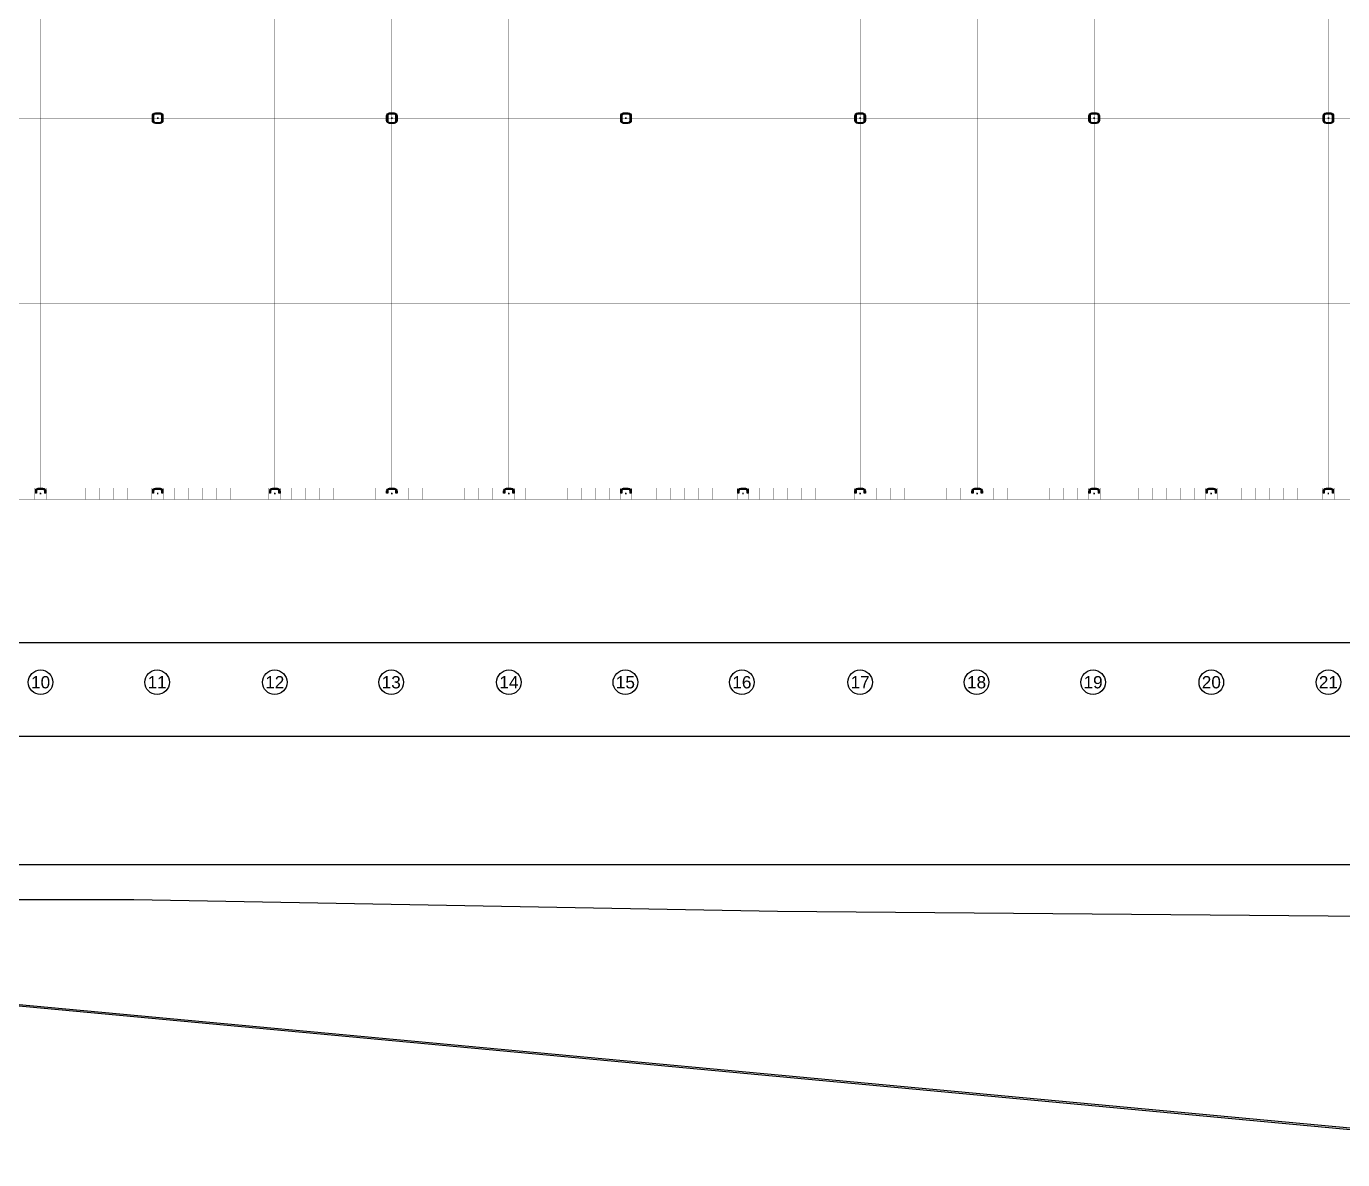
# Model space of a CAD drawing. Header units: millimetres. Extents: x 64 to 660, y 33 to 427.
# Drawn here: x 238.3 to 350.7, y 35.8 to 132.7 of the extents above; entities that cross this region are included whole.
import ezdxf
from ezdxf.enums import TextEntityAlignment as Align

# ---------------------------------------------------------------- set-up
doc = ezdxf.new("R2010")
doc.units = ezdxf.units.MM
for name, pattern in [('CONTIN', [0]), ('DASHDOT', [1, 0.5, -0.25, 0, -0.25]), ('HIDDEN', [0.375, 0.25, -0.125])]:
    doc.linetypes.add(name, pattern=pattern)
for name, color, linetype in [('A-CARP-DEFENSAS', 37, 'Continuous'), ('A-PAV-JUNTA-CONTRACCION-01', 7, 'Continuous'), ('A-PAV-JUNTA-CONTRACCION-02', 251, 'CONTIN'), ('A-PAV-JUNTA-DILATACION', 251, 'Continuous'), ('A-PAV-JUNTA-EXPANSION', 251, 'Continuous'), ('Contorno', 7, 'Continuous'), ('G-100-TEXTO-', 251, 'Continuous')]:
    doc.layers.add(name, color=color, linetype=linetype)
doc.styles.add('ARIAL', font='arial.ttf')

# ---------------------------------------------------------------- blocks, each defined once
blk = doc.blocks.new('*U45')
at = {"true_color": 0xf3e03b}
h = blk.add_hatch(color=53, dxfattribs=at)
h.dxf.hatch_style = 1
edge = h.paths.add_edge_path()
edge.add_line((0.35, 0.025), (0.35, 0.2))
edge.add_arc((0.2, 0.2), 0.15, 360, 450)
edge.add_line((0.2, 0.35), (-0.2, 0.35))
edge.add_arc((-0.2, 0.2), 0.15, 90, 180)
edge.add_line((-0.35, 0.2), (-0.35, 0.025))
edge.add_line((-0.35, 0.025), (-0.45, 0.025))
edge.add_line((-0.45, 0.025), (-0.45, 0.2))
edge.add_arc((-0.2, 0.2), 0.25, 90, 180, ccw=False)
edge.add_line((-0.2, 0.45), (0.2, 0.45))
edge.add_arc((0.2, 0.2), 0.25, 0, 90, ccw=False)
edge.add_line((0.45, 0.2), (0.45, 0.025))
edge.add_line((0.45, 0.025), (0.35, 0.025))
at = {"color": 253, "linetype": 'DASHDOT', "ltscale": 0.2}
for p, q in [((-0.05, 0), (0.05, 0)), ((0, -0.05), (0, 0.05))]:
    blk.add_line(p, q, dxfattribs=at)
blk.add_lwpolyline([(0.35, 0.025), (0.35, 0.2, 0.414214), (0.2, 0.35), (-0.2, 0.35, 0.414214), (-0.35, 0.2), (-0.35, 0.025), (-0.45, 0.025), (-0.45, 0.2, -0.414214), (-0.2, 0.45), (0.2, 0.45, -0.414214), (0.45, 0.2), (0.45, 0.025)], format="xyb", close=True)
blk.add_lwpolyline([(0.4, 0), (0.4, 0.2, 0.414214), (0.2, 0.4), (-0.2, 0.4, 0.414214), (-0.4, 0.2), (-0.4, 0)], format="xyb", dxfattribs=at)
at = {"color": 251, "linetype": 'HIDDEN', "ltscale": 0.1}
for centre in [(-0.4, 0.1), (0, 0.4), (0.4, 0.1)]:
    blk.add_circle(centre, 0.05, dxfattribs=at)
blk = doc.blocks.new('*U13')
at = {"true_color": 0xf3e03b}
h = blk.add_hatch(color=53, dxfattribs=at)
h.dxf.hatch_style = 1
edge = h.paths.add_edge_path()
edge.add_line((-0.35, -0.025), (-0.35, -0.2))
edge.add_arc((-0.2, -0.2), 0.15, 180, 270)
edge.add_line((-0.2, -0.35), (0.2, -0.35))
edge.add_arc((0.2, -0.2), 0.15, 270, 360)
edge.add_line((0.35, -0.2), (0.35, -0.025))
edge.add_line((0.35, -0.025), (0.45, -0.025))
edge.add_line((0.45, -0.025), (0.45, -0.2))
edge.add_arc((0.2, -0.2), 0.25, -90, 0, ccw=False)
edge.add_line((0.2, -0.45), (-0.2, -0.45))
edge.add_arc((-0.2, -0.2), 0.25, 180, 270, ccw=False)
edge.add_line((-0.45, -0.2), (-0.45, -0.025))
edge.add_line((-0.45, -0.025), (-0.35, -0.025))
at = {"color": 253, "linetype": 'DASHDOT', "ltscale": 0.2}
for p, q in [((0.05, 0), (-0.05, 0)), ((0, 0.05), (0, -0.05))]:
    blk.add_line(p, q, dxfattribs=at)
blk.add_lwpolyline([(-0.4, 0), (-0.4, -0.2, 0.414214), (-0.2, -0.4), (0.2, -0.4, 0.414214), (0.4, -0.2), (0.4, 0)], format="xyb", dxfattribs=at)
blk.add_lwpolyline([(-0.35, -0.025), (-0.35, -0.2, 0.414214), (-0.2, -0.35), (0.2, -0.35, 0.414214), (0.35, -0.2), (0.35, -0.025), (0.45, -0.025), (0.45, -0.2, -0.414214), (0.2, -0.45), (-0.2, -0.45, -0.414214), (-0.45, -0.2), (-0.45, -0.025)], format="xyb", close=True)
at = {"color": 251, "linetype": 'HIDDEN', "ltscale": 0.1}
for centre in [(-0.4, -0.1), (0, -0.4), (0.4, -0.1)]:
    blk.add_circle(centre, 0.05, dxfattribs=at)
blk = doc.blocks.new('numero-eje-100')
blk.add_circle((0, 0.35), 0.35)
at = {"color": 0, "style": 'ARIAL', "flags": 4}
blk.add_attdef('00', text='', height=0.35, dxfattribs=at).set_placement((0, 0.35), align=Align.MIDDLE_CENTER)

msp = doc.modelspace()

# ---------------------------------------------------------------- linework, layer by layer
msp.add_lwpolyline([(218.372, 57.994), (215.686, 57.994), (140.807, 84.693), (80.162, 97.32), (81.671, 104.565), (142.813, 91.833), (176.018, 79.994), (611.111, 79.994), (611.111, 56.513), (550.112, 56.513), (521.735, 52.022), (423.414, 55.995), (302.458, 56.995), (247.474, 57.994), (223.716, 57.994)])
at = {"flags": 128}
msp.add_lwpolyline([(219.537, 62.65), (201.227, 65.273), (201.227, 65.273), (141.349, 86.623), (82.528, 98.87), (82.936, 100.828), (141.891, 88.552), (188.331, 71.994), (225.511, 71.994), (601.111, 71.994), (601.111, 66.513), (549.326, 66.513), (514.452, 60.994), (231.093, 60.994), (225.092, 61.854)], dxfattribs=at)
at = {"layer": 'A-PAV-JUNTA-CONTRACCION-01', "const_width": 0.02}
for points in [[(239.513, 218.101), (239.513, 93.201)], [(259.513, 218.101), (259.513, 93.201)], [(279.513, 218.101), (279.513, 93.201)], [(299.513, 218.101), (299.513, 93.201)], [(319.513, 218.101), (319.513, 93.201)], [(339.513, 218.101), (339.513, 93.201)], [(438.913, 109.001), (150.113, 109.001)]]:
    msp.add_lwpolyline(points, dxfattribs=at)
at = {"layer": 'A-PAV-JUNTA-CONTRACCION-02', "const_width": 0.02}
for points in [[(240.913, 93.201), (240.913, 92.201)], [(242.113, 93.201), (242.113, 92.201)], [(243.313, 93.201), (243.313, 92.201)], [(244.513, 93.201), (244.513, 92.201)], [(245.713, 93.201), (245.713, 92.201)], [(246.913, 93.201), (246.913, 92.201)], [(248.113, 93.201), (248.113, 92.201)], [(250.913, 93.201), (250.913, 92.201)], [(252.113, 93.201), (252.113, 92.201)], [(253.313, 93.201), (253.313, 92.201)], [(254.513, 93.201), (254.513, 92.201)], [(255.713, 93.201), (255.713, 92.201)], [(256.913, 93.201), (256.913, 92.201)], [(258.113, 93.201), (258.113, 92.201)], [(260.913, 93.201), (260.913, 92.201)], [(262.113, 93.201), (262.113, 92.201)], [(263.313, 93.201), (263.313, 92.201)], [(264.513, 93.201), (264.513, 92.201)], [(265.713, 93.201), (265.713, 92.201)], [(266.913, 93.201), (266.913, 92.201)], [(268.113, 93.201), (268.113, 92.201)], [(270.913, 93.201), (270.913, 92.201)], [(272.113, 93.201), (272.113, 92.201)], [(273.313, 93.201), (273.313, 92.201)], [(274.513, 93.201), (274.513, 92.201)], [(275.713, 93.201), (275.713, 92.201)], [(276.913, 93.201), (276.913, 92.201)], [(278.113, 93.201), (278.113, 92.201)], [(280.913, 93.201), (280.913, 92.201)], [(282.113, 93.201), (282.113, 92.201)], [(283.313, 93.201), (283.313, 92.201)], [(284.513, 93.201), (284.513, 92.201)], [(285.713, 93.201), (285.713, 92.201)], [(286.913, 93.201), (286.913, 92.201)], [(288.113, 93.201), (288.113, 92.201)], [(290.913, 93.201), (290.913, 92.201)], [(292.113, 93.201), (292.113, 92.201)], [(293.313, 93.201), (293.313, 92.201)], [(294.513, 93.201), (294.513, 92.201)], [(295.713, 93.201), (295.713, 92.201)], [(296.913, 93.201), (296.913, 92.201)], [(298.113, 93.201), (298.113, 92.201)], [(300.913, 93.201), (300.913, 92.201)], [(302.113, 93.201), (302.113, 92.201)], [(303.313, 93.201), (303.313, 92.201)], [(304.513, 93.201), (304.513, 92.201)], [(305.713, 93.201), (305.713, 92.201)], [(306.913, 93.201), (306.913, 92.201)], [(308.113, 93.201), (308.113, 92.201)], [(310.913, 93.201), (310.913, 92.201)], [(312.113, 93.201), (312.113, 92.201)], [(313.313, 93.201), (313.313, 92.201)], [(314.513, 93.201), (314.513, 92.201)], [(315.713, 93.201), (315.713, 92.201)], [(316.913, 93.201), (316.913, 92.201)], [(318.113, 93.201), (318.113, 92.201)], [(320.913, 93.201), (320.913, 92.201)], [(322.113, 93.201), (322.113, 92.201)], [(323.313, 93.201), (323.313, 92.201)], [(324.513, 93.201), (324.513, 92.201)], [(325.713, 93.201), (325.713, 92.201)], [(326.913, 93.201), (326.913, 92.201)], [(328.113, 93.201), (328.113, 92.201)], [(330.913, 93.201), (330.913, 92.201)], [(332.113, 93.201), (332.113, 92.201)], [(333.313, 93.201), (333.313, 92.201)], [(334.513, 93.201), (334.513, 92.201)], [(335.713, 93.201), (335.713, 92.201)], [(336.913, 93.201), (336.913, 92.201)], [(338.113, 93.201), (338.113, 92.201)], [(340.913, 93.201), (340.913, 92.201)], [(342.113, 93.201), (342.113, 92.201)], [(343.313, 93.201), (343.313, 92.201)], [(344.513, 93.201), (344.513, 92.201)], [(345.713, 93.201), (345.713, 92.201)], [(346.913, 93.201), (346.913, 92.201)], [(348.113, 93.201), (348.113, 92.201)]]:
    msp.add_lwpolyline(points, dxfattribs=at)
at = {"layer": 'A-PAV-JUNTA-DILATACION', "const_width": 0.02}
for points in [[(438.913, 218.101), (438.913, 93.201), (150.113, 93.201), (150.113, 218.101)], [(249.513, 218.101), (249.513, 93.201)], [(269.513, 218.101), (269.513, 93.201)], [(289.513, 218.101), (289.513, 93.201)], [(309.513, 218.101), (309.513, 93.201)], [(329.513, 218.101), (329.513, 93.201)], [(349.513, 218.101), (349.513, 93.201)], [(438.913, 124.801), (150.113, 124.801)]]:
    msp.add_lwpolyline(points, dxfattribs=at)
at = {"layer": 'A-PAV-JUNTA-EXPANSION', "const_width": 0.02}
for points in [[(149.123, 92.211), (439.903, 92.211), (439.903, 221.791), (149.123, 221.791)], [(240.013, 93.201), (239.013, 93.201), (239.013, 92.211), (240.013, 92.211)], [(250.013, 93.201), (249.013, 93.201), (249.013, 92.211), (250.013, 92.211)], [(260.013, 93.201), (259.013, 93.201), (259.013, 92.211), (260.013, 92.211)], [(270.013, 93.201), (269.013, 93.201), (269.013, 92.211), (270.013, 92.211)], [(280.013, 93.201), (279.013, 93.201), (279.013, 92.211), (280.013, 92.211)], [(290.013, 93.201), (289.013, 93.201), (289.013, 92.211), (290.013, 92.211)], [(300.013, 93.201), (299.013, 93.201), (299.013, 92.211), (300.013, 92.211)], [(310.013, 93.201), (309.013, 93.201), (309.013, 92.211), (310.013, 92.211)], [(320.013, 93.201), (319.013, 93.201), (319.013, 92.211), (320.013, 92.211)], [(330.013, 93.201), (329.013, 93.201), (329.013, 92.211), (330.013, 92.211)], [(340.013, 93.201), (339.013, 93.201), (339.013, 92.211), (340.013, 92.211)], [(350.013, 93.201), (349.013, 93.201), (349.013, 92.211), (350.013, 92.211)]]:
    msp.add_lwpolyline(points, close=True, dxfattribs=at)
at = {"layer": 'Contorno'}
for p, q in [((235.627, 49.125), (379.211, 35.796)), ((379.218, 35.895), (235.649, 49.223))]:
    msp.add_line(p, q, dxfattribs=at)

# ---------------------------------------------------------------- block references
at = {"layer": 'A-CARP-DEFENSAS'}
for name, p in [('*U45', (249.513, 124.801)), ('*U13', (249.513, 124.801)), ('*U45', (269.513, 124.801)), ('*U13', (269.513, 124.801)), ('*U45', (289.513, 124.801)), ('*U13', (289.513, 124.801)), ('*U45', (309.513, 124.801)), ('*U13', (309.513, 124.801)), ('*U45', (329.513, 124.801)), ('*U13', (329.513, 124.801)), ('*U45', (349.513, 124.801)), ('*U13', (349.513, 124.801)), ('*U45', (239.513, 92.726)), ('*U45', (249.513, 92.726)), ('*U45', (259.513, 92.726)), ('*U45', (269.513, 92.726)), ('*U45', (279.513, 92.726)), ('*U45', (289.513, 92.726)), ('*U45', (299.513, 92.726)), ('*U45', (309.513, 92.726)), ('*U45', (319.513, 92.726)), ('*U45', (329.513, 92.726)), ('*U45', (339.513, 92.726)), ('*U45', (349.513, 92.726))]:
    msp.add_blockref(name, p, dxfattribs=at)
at = {"layer": 'G-100-TEXTO-'}
ref = msp.add_blockref('numero-eje-100', (239.513, 75.551), dxfattribs=dict(at, xscale=3, yscale=3, zscale=3))
ref.add_attrib('00', '10', dxfattribs={"layer": '0', "color": 0, "height": 1.05, "style": 'ARIAL'}).set_placement((239.513, 76.601), align=Align.MIDDLE_CENTER)
ref = msp.add_blockref('numero-eje-100', (249.463, 75.551), dxfattribs=dict(at, xscale=3, yscale=3, zscale=3))
ref.add_attrib('00', '11', dxfattribs={"layer": '0', "color": 0, "height": 1.05, "style": 'ARIAL'}).set_placement((249.463, 76.601), align=Align.MIDDLE_CENTER)
ref = msp.add_blockref('numero-eje-100', (259.513, 75.551), dxfattribs=dict(at, xscale=3, yscale=3, zscale=3))
ref.add_attrib('00', '12', dxfattribs={"layer": '0', "color": 0, "height": 1.05, "style": 'ARIAL'}).set_placement((259.513, 76.601), align=Align.MIDDLE_CENTER)
ref = msp.add_blockref('numero-eje-100', (269.463, 75.551), dxfattribs=dict(at, xscale=3, yscale=3, zscale=3))
ref.add_attrib('00', '13', dxfattribs={"layer": '0', "color": 0, "height": 1.05, "style": 'ARIAL'}).set_placement((269.463, 76.601), align=Align.MIDDLE_CENTER)
ref = msp.add_blockref('numero-eje-100', (279.513, 75.551), dxfattribs=dict(at, xscale=3, yscale=3, zscale=3))
ref.add_attrib('00', '14', dxfattribs={"layer": '0', "color": 0, "height": 1.05, "style": 'ARIAL'}).set_placement((279.513, 76.601), align=Align.MIDDLE_CENTER)
ref = msp.add_blockref('numero-eje-100', (289.463, 75.551), dxfattribs=dict(at, xscale=3, yscale=3, zscale=3))
ref.add_attrib('00', '15', dxfattribs={"layer": '0', "color": 0, "height": 1.05, "style": 'ARIAL'}).set_placement((289.463, 76.601), align=Align.MIDDLE_CENTER)
ref = msp.add_blockref('numero-eje-100', (299.413, 75.551), dxfattribs=dict(at, xscale=3, yscale=3, zscale=3))
ref.add_attrib('00', '16', dxfattribs={"layer": '0', "color": 0, "height": 1.05, "style": 'ARIAL'}).set_placement((299.413, 76.601), align=Align.MIDDLE_CENTER)
ref = msp.add_blockref('numero-eje-100', (309.513, 75.551), dxfattribs=dict(at, xscale=3, yscale=3, zscale=3))
ref.add_attrib('00', '17', dxfattribs={"layer": '0', "color": 0, "height": 1.05, "style": 'ARIAL'}).set_placement((309.513, 76.601), align=Align.MIDDLE_CENTER)
ref = msp.add_blockref('numero-eje-100', (319.463, 75.551), dxfattribs=dict(at, xscale=3, yscale=3, zscale=3))
ref.add_attrib('00', '18', dxfattribs={"layer": '0', "color": 0, "height": 1.05, "style": 'ARIAL'}).set_placement((319.463, 76.601), align=Align.MIDDLE_CENTER)
ref = msp.add_blockref('numero-eje-100', (329.413, 75.551), dxfattribs=dict(at, xscale=3, yscale=3, zscale=3))
ref.add_attrib('00', '19', dxfattribs={"layer": '0', "color": 0, "height": 1.05, "style": 'ARIAL'}).set_placement((329.413, 76.601), align=Align.MIDDLE_CENTER)
ref = msp.add_blockref('numero-eje-100', (339.513, 75.551), dxfattribs=dict(at, xscale=3, yscale=3, zscale=3))
ref.add_attrib('00', '20', dxfattribs={"layer": '0', "color": 0, "height": 1.05, "style": 'ARIAL'}).set_placement((339.513, 76.601), align=Align.MIDDLE_CENTER)
ref = msp.add_blockref('numero-eje-100', (349.513, 75.551), dxfattribs=dict(at, xscale=3, yscale=3, zscale=3))
ref.add_attrib('00', '21', dxfattribs={"layer": '0', "color": 0, "height": 1.05, "style": 'ARIAL'}).set_placement((349.513, 76.601), align=Align.MIDDLE_CENTER)

doc.saveas('drawing.dxf')
